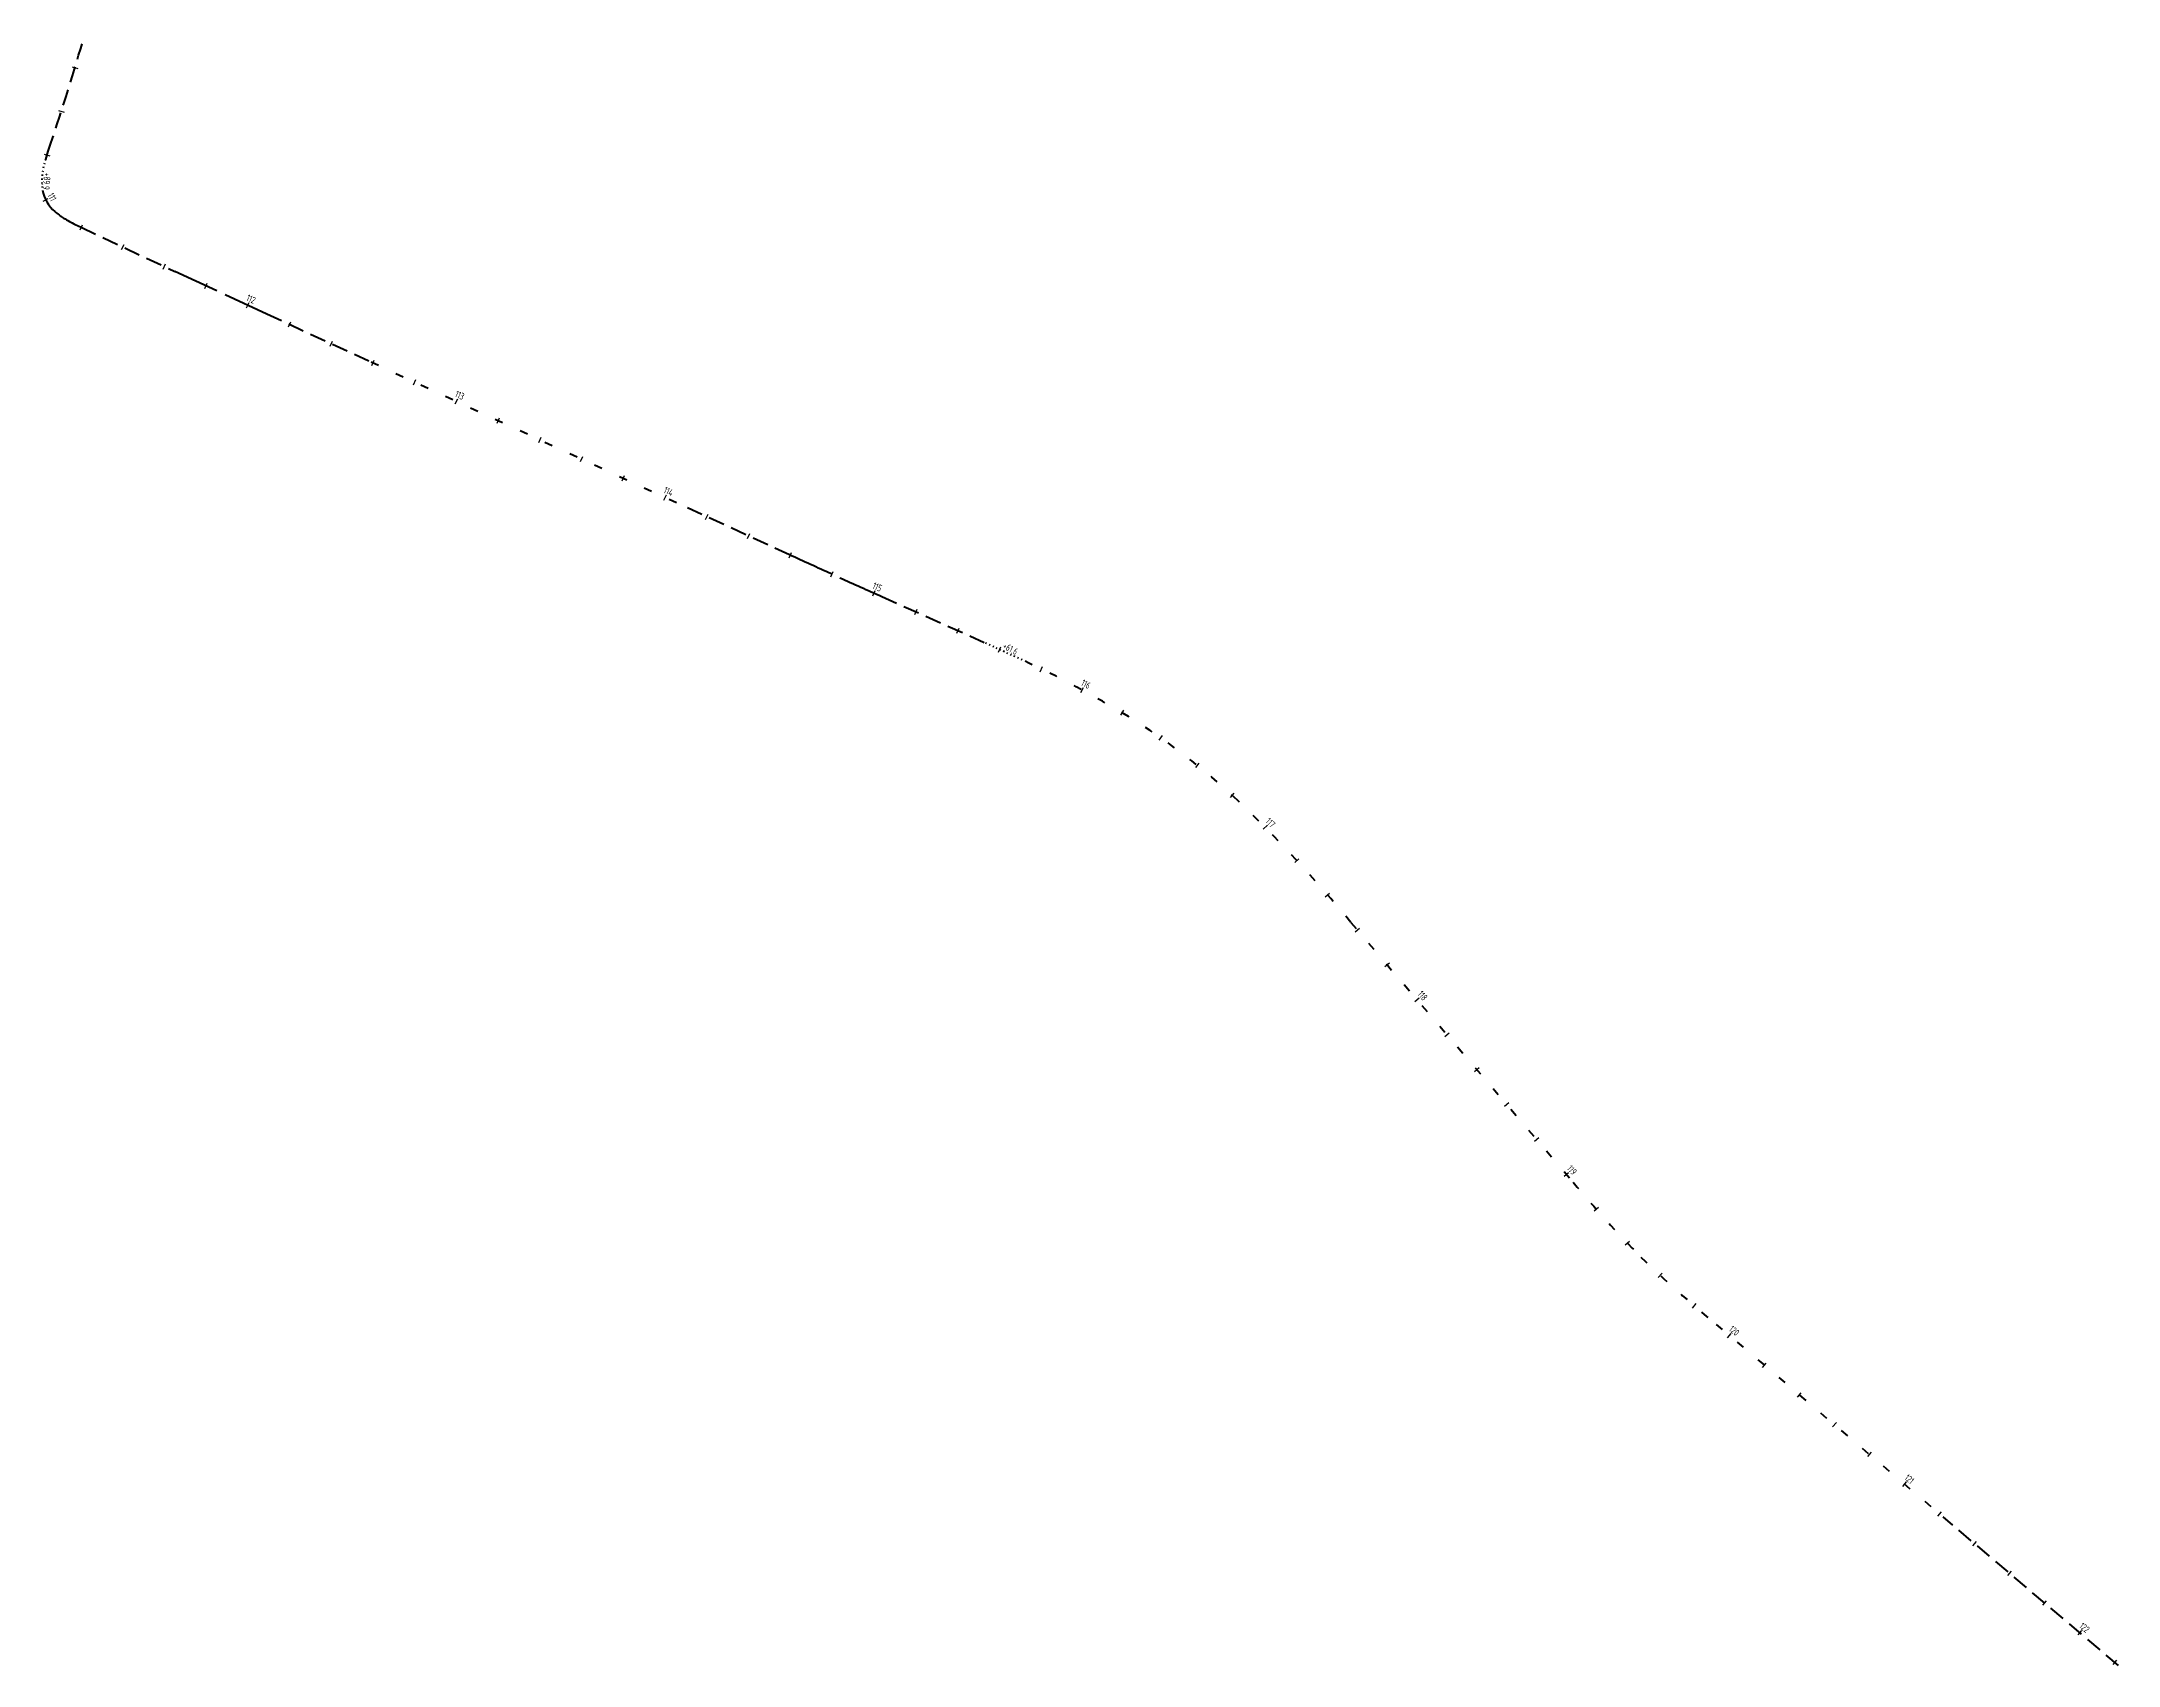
# Model space of a CAD drawing. Header units: metres. Extents: x 245702 to 2250761, y -1588929 to 6439132.
# Drawn here: x 2249654 to 2250558, y 537593 to 538300 of the extents above; entities that cross this region are included whole.
import ezdxf

# ---------------------------------------------------------------- set-up
doc = ezdxf.new("R2010")
doc.units = ezdxf.units.M
doc.linetypes.add('DASHED', pattern=[0.75, 0.5, -0.25])
doc.linetypes.add('STROT', pattern=[1.7, 0.5, -1.2])
doc.layers.add('ОСЬ_ВЕРХ_ПОКРЫТИЯ_ПИКЕТЫ', color=1, linetype='Continuous')
doc.layers.add('разметка', color=7, linetype='Continuous')
doc.styles.get("Standard").update_dxf_attribs({"font": 'simplex.shx'})

msp = doc.modelspace()

# ---------------------------------------------------------------- linework, layer by layer
at = {"layer": 'ОСЬ_ВЕРХ_ПОКРЫТИЯ_ПИКЕТЫ'}
for p, q in [((2249667.11, 538288.75), (2249669.5, 538288.02)), ((2249661.12, 538269.69), (2249663.5, 538268.92)), ((2249654.92, 538250.67), (2249657.3, 538249.91)), ((2249654.41, 538230.27), (2249656.64, 538231.4)), ((2249654.41, 538230.27), (2249656.64, 538231.4)), ((2249670.48, 538217.68), (2249671.56, 538219.94)), ((2249688.56, 538209.11), (2249689.63, 538211.37)), ((2249706.66, 538200.59), (2249707.72, 538202.86)), ((2249724.82, 538192.2), (2249725.87, 538194.47)), ((2249742.98, 538183.82), (2249744.03, 538186.09)), ((2249742.98, 538183.82), (2249744.03, 538186.09)), ((2249761.15, 538175.45), (2249762.19, 538177.72)), ((2249779.31, 538167.07), (2249780.35, 538169.34)), ((2249797.47, 538158.7), (2249798.52, 538160.97)), ((2249815.63, 538150.33), (2249816.68, 538152.6)), ((2249833.8, 538141.95), (2249834.84, 538144.22)), ((2249833.8, 538141.95), (2249834.84, 538144.22)), ((2249851.96, 538133.58), (2249853, 538135.85)), ((2249870.12, 538125.21), (2249871.17, 538127.48)), ((2249888.28, 538116.83), (2249889.33, 538119.1)), ((2249906.45, 538108.46), (2249907.49, 538110.73)), ((2249924.61, 538100.08), (2249925.66, 538102.35)), ((2249924.61, 538100.08), (2249925.66, 538102.35)), ((2249942.77, 538091.71), (2249943.82, 538093.98)), ((2249960.93, 538083.34), (2249961.98, 538085.61)), ((2249979.1, 538074.96), (2249980.14, 538077.23)), ((2249997.3, 538066.66), (2249998.33, 538068.94)), ((2250015.55, 538058.47), (2250016.57, 538060.75)), ((2250015.55, 538058.47), (2250016.57, 538060.75)), ((2250033.81, 538050.3), (2250034.83, 538052.58)), ((2250052.06, 538042.12), (2250053.08, 538044.4)), ((2250070.28, 538033.9), (2250071.32, 538036.17)), ((2250088.34, 538025.38), (2250089.44, 538027.63)), ((2250106.12, 538016.32), (2250107.3, 538018.53)), ((2250106.12, 538016.32), (2250107.3, 538018.53)), ((2250123.44, 538006.47), (2250124.74, 538008.61)), ((2250140.13, 537995.6), (2250141.56, 537997.65)), ((2250156.06, 537983.65), (2250157.62, 537985.6)), ((2250171.16, 537970.66), (2250172.85, 537972.51)), ((2250185.47, 537956.79), (2250187.25, 537958.54)), ((2250185.47, 537956.79), (2250187.25, 537958.54)), ((2250199.16, 537942.28), (2250201.01, 537943.96)), ((2250212.42, 537927.34), (2250214.3, 537928.98)), ((2250225.46, 537912.19), (2250227.36, 537913.82)), ((2250238.46, 537897), (2250240.36, 537898.62)), ((2250251.47, 537881.8), (2250253.37, 537883.43)), ((2250251.47, 537881.8), (2250253.37, 537883.43)), ((2250264.47, 537866.61), (2250266.37, 537868.23)), ((2250277.48, 537851.41), (2250279.38, 537853.04)), ((2250290.48, 537836.22), (2250292.38, 537837.84)), ((2250303.49, 537821.02), (2250305.39, 537822.65)), ((2250316.49, 537805.83), (2250318.39, 537807.45)), ((2250316.49, 537805.83), (2250318.39, 537807.45)), ((2250329.56, 537790.67), (2250331.44, 537792.32)), ((2250343.05, 537775.84), (2250344.86, 537777.56)), ((2250357.34, 537761.74), (2250359.04, 537763.57)), ((2250372.31, 537748.41), (2250373.94, 537750.3)), ((2250387.55, 537735.44), (2250389.16, 537737.34)), ((2250387.55, 537735.44), (2250389.16, 537737.34)), ((2250402.8, 537722.5), (2250404.42, 537724.41)), ((2250418.06, 537709.57), (2250419.67, 537711.48)), ((2250433.31, 537696.64), (2250434.93, 537698.54)), ((2250448.57, 537683.7), (2250450.18, 537685.61)), ((2250463.82, 537670.77), (2250465.44, 537672.68)), ((2250463.82, 537670.77), (2250465.44, 537672.68)), ((2250479.08, 537657.84), (2250480.69, 537659.74)), ((2250494.33, 537644.9), (2250495.95, 537646.81)), ((2250509.59, 537631.97), (2250511.2, 537633.88)), ((2250524.84, 537619.03), (2250526.46, 537620.94)), ((2250540.1, 537606.1), (2250541.72, 537608.01)), ((2250540.1, 537606.1), (2250541.72, 537608.01)), ((2250555.35, 537593.17), (2250556.97, 537595.07))]:
    msp.add_line(p, q, dxfattribs=at)
at = {"layer": 'разметка', "linetype": 'DASHED', "lineweight": 50, "ltscale": 14}
msp.add_lwpolyline([(2249671.63, 538299.7, -0.006966), (2249671.63, 538299.7, -0.008275), (2249671.63, 538299.7, -0.009771), (2249656.66, 538251.99)], format="xyb", dxfattribs=at)
at = {"layer": 'разметка', "linetype": 'STROT', "lineweight": 50}
msp.add_lwpolyline([(2249655.51, 538248.36, 0.120634), (2249654.12, 538234.99, 0.155396)], format="xyb", dxfattribs=at)
at = {"layer": 'разметка', "lineweight": 50, "ltscale": 7}
for points in [[(2249655.51, 538248.36), (2249656.66, 538251.99)], [(2249729.94, 538191.21), (2249711.78, 538199.59)], [(2249733.58, 538189.53), (2249751.74, 538181.16)]]:
    msp.add_lwpolyline(points, dxfattribs=at)
for points in [[(2249654.12, 538234.99, 0.169636), (2249659.52, 538225.71, 0.041776), (2249663.33, 538222.84, 0.02498), (2249668.35, 538220.07), (2249670.91, 538218.86)], [(2249997.5, 538067.94, -0.001667), (2249979.3, 538076.24), (2249979.3, 538076.24)], [(2250001.14, 538066.29, -0.000828), (2250019.39, 538058.12, 0.986743)]]:
    msp.add_lwpolyline(points, format="xyb", dxfattribs=at)
at = {"layer": 'разметка', "linetype": 'DASHED', "lineweight": 50, "ltscale": 14}
for points in [[(2249670.91, 538218.86), (2249711.78, 538199.59)], [(2249751.74, 538181.16), (2249797.15, 538160.22)], [(2249979.3, 538076.24), (2249933.9, 538097.18)], [(2250019.39, 538058.12), (2250064.06, 538038.11)], [(2250557.71, 537592.81), (2250481.43, 537657.48)]]:
    msp.add_lwpolyline(points, dxfattribs=at)
at = {"layer": 'разметка', "linetype": 'STROT', "lineweight": 50, "ltscale": 7}
msp.add_lwpolyline([(2249797.15, 538160.22), (2249797.15, 538160.22), (2249933.9, 538097.18)], dxfattribs=at)
at = {"layer": 'разметка', "linetype": 'STROT', "lineweight": 50}
msp.add_lwpolyline([(2250080.51, 538030.52), (2250064.06, 538038.11)], dxfattribs=at)
at = {"layer": 'разметка', "linetype": 'STROT', "lineweight": 50, "ltscale": 7}
msp.add_lwpolyline([(2250080.51, 538030.52), (2250080.51, 538030.52, -0.028594), (2250126.83, 538005.85, -0.04989), (2250174.27, 537969.48, 11.407778), (2250174.27, 537969.48, -0.028559), (2250223.61, 537916.28), (2250320.41, 537803.17, 0.020074), (2250349.87, 537770.56, 0.020078), (2250382.61, 537741.26), (2250481.43, 537657.48)], format="xyb", dxfattribs=at)

# ---------------------------------------------------------------- texts
at = {"layer": 'ОСЬ_ВЕРХ_ПОКРЫТИЯ_ПИКЕТЫ', "width": 0.6}
for s, rotation, p in [('+89,9', 264.90926, (2249654.8, 538242.61)), ('111', 296.91666, (2249656.18, 538232.85)), ('112', 335.24802, (2249742.54, 538187.05)), ('113', 335.24802, (2249833.36, 538145.18)), ('114', 335.24802, (2249924.17, 538103.31)), ('115', 335.87831, (2250015.08, 538061.7)), ('+61,6', 331.82128, (2250071.76, 538035.7)), ('116', 331.82128, (2250105.87, 538019.57)), ('117', 314.47308, (2250186.21, 537959.97)), ('118', 310.55931, (2250252.42, 537884.92)), ('119', 310.55931, (2250317.44, 537808.95)), ('120', 319.70813, (2250387.89, 537738.75)), ('121', 319.70813, (2250464.27, 537674)), ('122', 319.70813, (2250540.35, 537609.49))]:
    msp.add_text(s, height=3, rotation=rotation, dxfattribs=at).set_placement(p)

doc.saveas('drawing.dxf')
